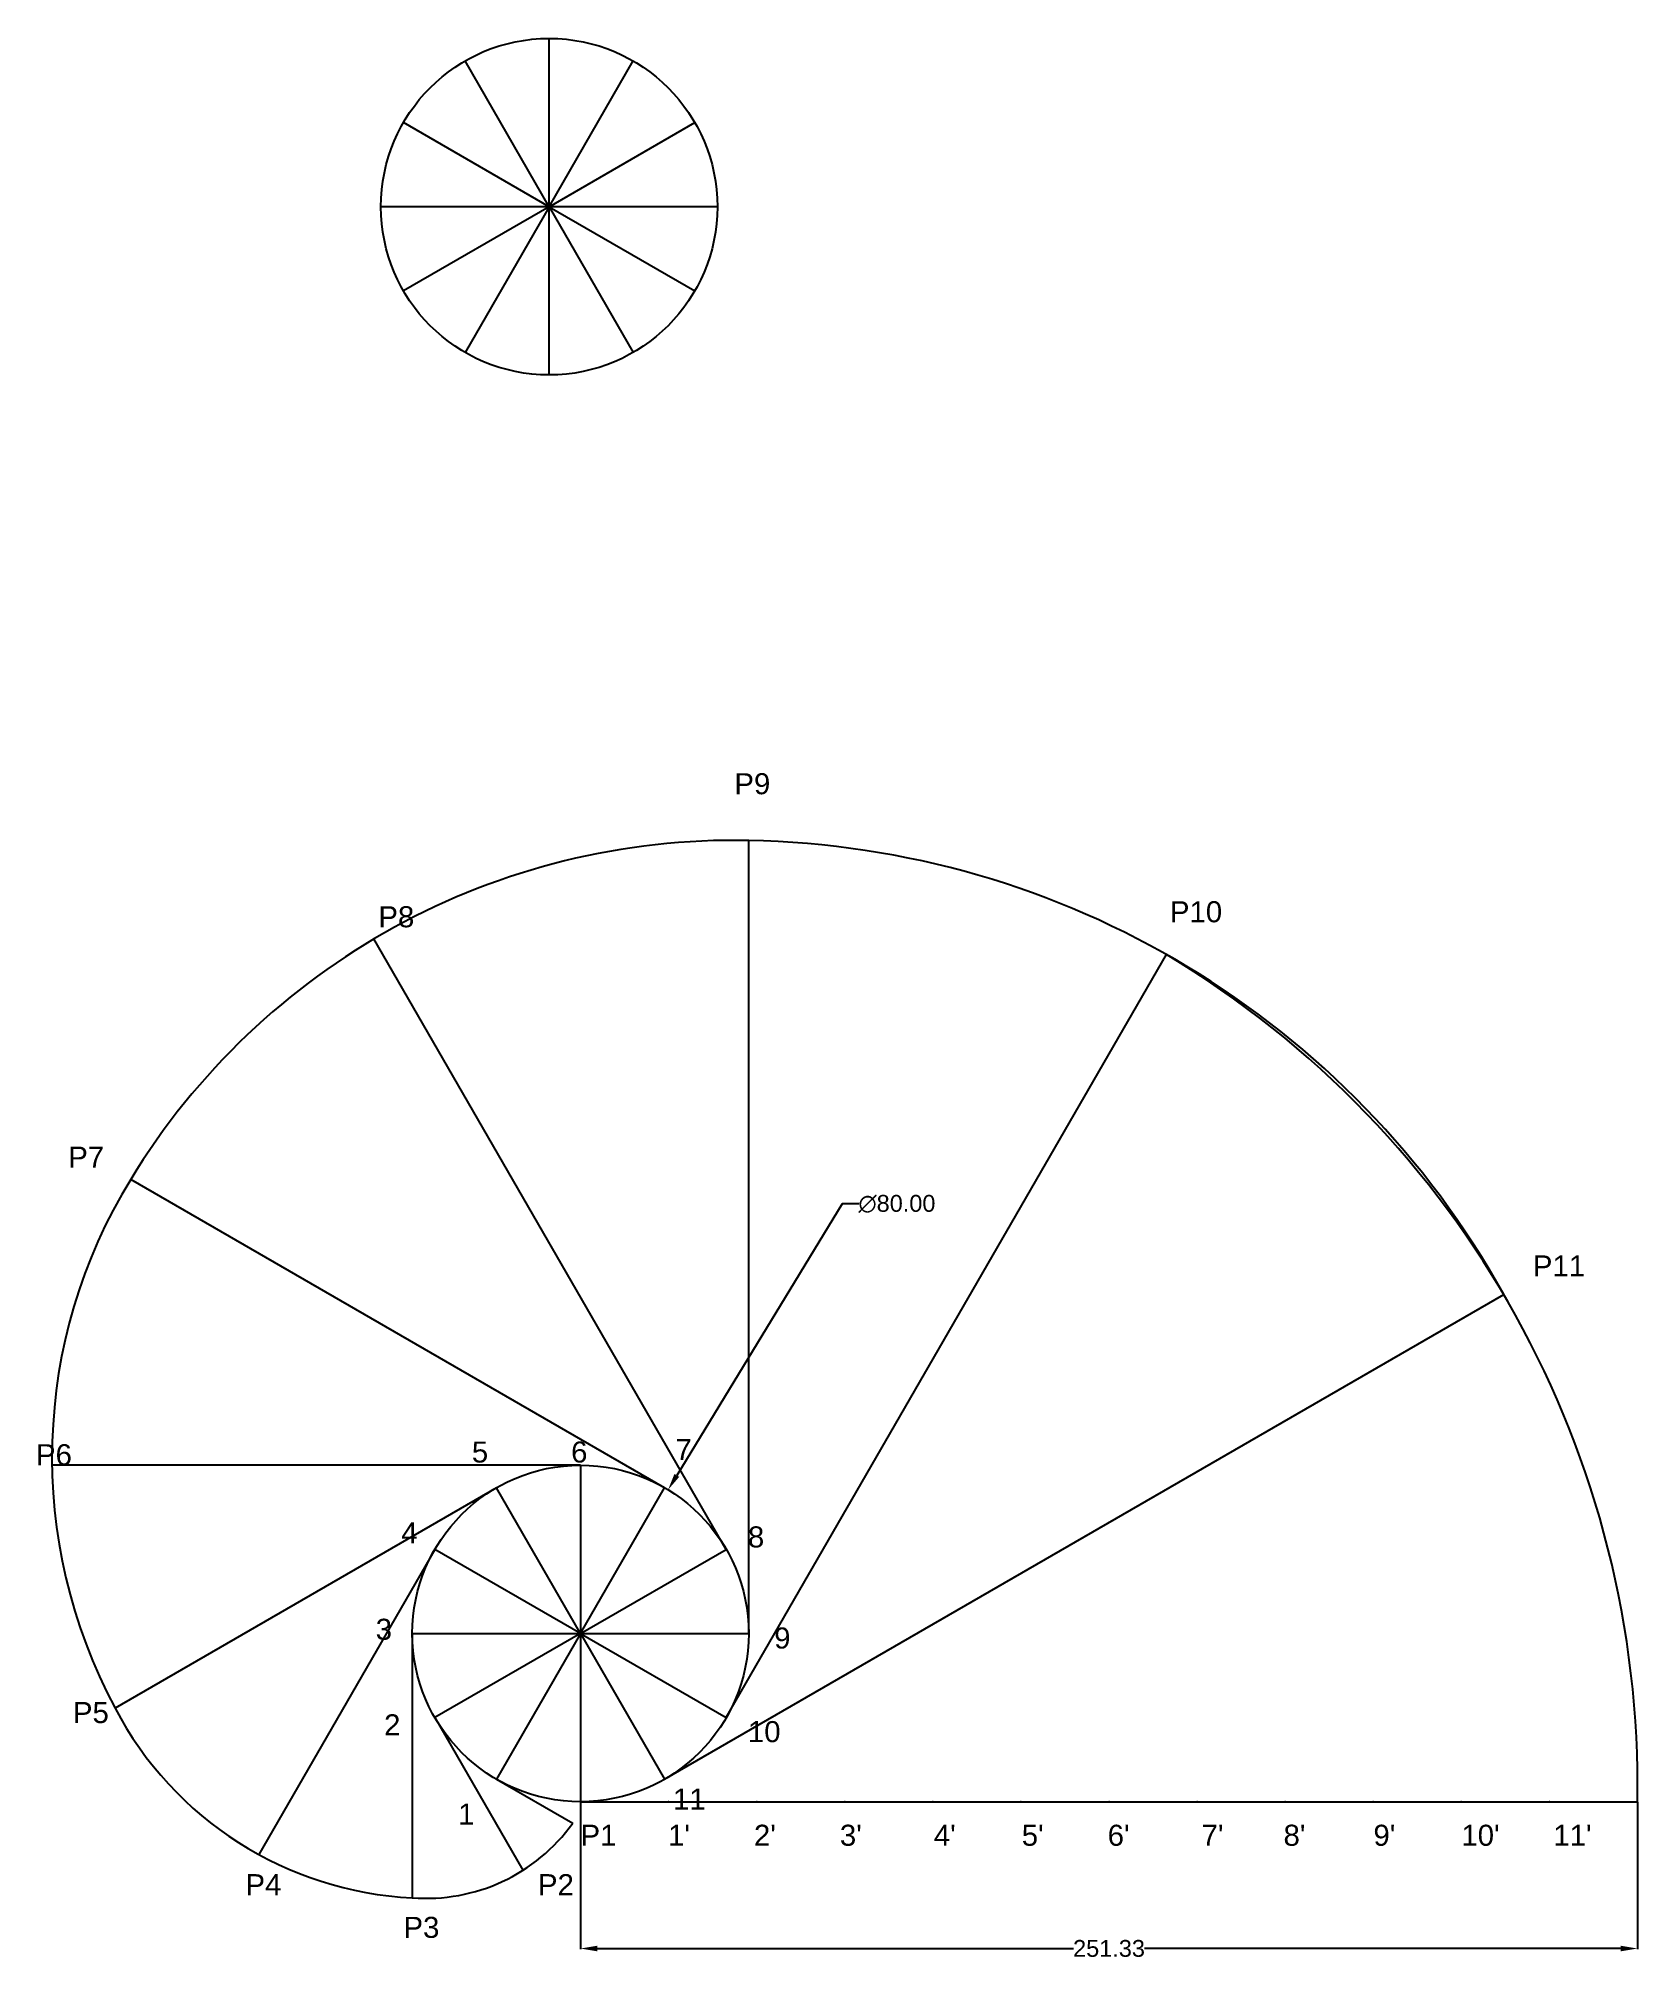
# Model space of a CAD drawing. Header units: millimetres. Extents: x 5 to 385, y -232 to 225.
import ezdxf

# ---------------------------------------------------------------- set-up
doc = ezdxf.new("R2010")
doc.units = ezdxf.units.MM
doc.header["$MEASUREMENT"] = 0
doc.styles.get("Standard").update_dxf_attribs({"font": 'arial.ttf'})
doc.dimstyles.get("Standard").update_dxf_attribs({"dimtxt": 4, "dimasz": 4, "dimexe": 0.18, "dimexo": 0.0625, "dimgap": 0.09, "dimtad": 0, "dimtih": 1, "dimtoh": 1, "dimzin": 0, "dimdsep": 46, "dimtxsty": 'Standard', "dimcen": 0.09, "dimclrd": 2, "dimclre": 3, "dimadec": 0, "dimazin": 0, "dimtfac": 1, "dimtofl": 0, "dimtmove": 0, "dimatfit": 3, "dimfxl": 1, "dimtolj": 1, "dimtzin": 0, "dimarcsym": 0})

# ---------------------------------------------------------------- blocks, each defined once
blk = doc.blocks.new('*D14')
at = {"color": 3, "lineweight": -2, "transparency": 16777216}
for p, q in [((133.44, -194.73), (133.44, -229.74)), ((384.77, -194.73), (384.77, -229.74))]:
    blk.add_line(p, q, dxfattribs=at)
at = {"color": 2, "lineweight": -2, "transparency": 16777216}
for p, q in [((137.44, -229.56), (250.68, -229.56)), ((380.77, -229.56), (267.53, -229.56))]:
    blk.add_line(p, q, dxfattribs=at)
at = {"color": 2, "transparency": 16777216}
for points in [[(137.44, -228.9), (137.44, -230.23), (133.44, -229.56)], [(380.77, -228.9), (380.77, -230.23), (384.77, -229.56)]]:
    blk.add_solid(points, dxfattribs=at)
at = {"layer": 'Defpoints', "color": 0, "transparency": 16777216}
for p in [(133.44, -194.67), (384.77, -194.67), (384.77, -229.56)]:
    blk.add_point(p, dxfattribs=at)
at = {"color": 0, "transparency": 16777216, "insert": (259.11, -229.56), "char_height": 4, "attachment_point": 5}
blk.add_mtext('\\A1;251.33', dxfattribs=at)
blk = doc.blocks.new('*D15')
at = {"color": 2, "lineweight": -2, "transparency": 16777216}
for p, q in [((195.67, -52.55), (156.34, -117.1)), ((199.67, -52.55), (195.67, -52.55))]:
    blk.add_line(p, q, dxfattribs=at)
at = {"color": 3, "lineweight": -2, "transparency": 16777216}
for p, q in [((133.35, -154.67), (133.53, -154.67)), ((133.44, -154.76), (133.44, -154.58))]:
    blk.add_line(p, q, dxfattribs=at)
at = {"color": 2, "transparency": 16777216}
blk.add_solid([(155.77, -116.75), (156.91, -117.44), (154.26, -120.51)], dxfattribs=at)
at = {"layer": 'Defpoints', "color": 0, "transparency": 16777216}
for p in [(154.26, -120.51), (112.63, -188.83)]:
    blk.add_point(p, dxfattribs=at)
at = {"color": 0, "transparency": 16777216, "insert": (208.68, -52.55), "char_height": 4, "attachment_point": 5}
blk.add_mtext('\\A1;∅80.00', dxfattribs=at)

msp = doc.modelspace()

# ---------------------------------------------------------------- linework, layer by layer
for p, q in [((125.974, 144.511), (125.974, 224.511)), ((125.974, 184.511), (105.974, 219.152)), ((125.974, 184.511), (145.974, 219.152)), ((125.974, 184.511), (91.333, 204.511)), ((125.974, 184.511), (160.615, 204.511)), ((165.974, 184.511), (85.974, 184.511)), ((125.974, 184.511), (91.333, 164.511)), ((125.974, 184.511), (105.974, 149.87)), ((125.974, 184.511), (160.615, 164.511)), ((125.974, 184.511), (145.974, 149.87)), ((173.441, -154.669), (173.441, 33.831)), ((168.082, -134.669), (84.307, 10.433)), ((168.082, -174.669), (272.802, 6.711)), ((153.441, -120.028), (26.473, -46.723)), ((153.441, -189.31), (352.965, -74.115)), ((133.441, -114.669), (7.771, -114.669)), ((133.441, -114.669), (133.441, -194.669)), ((113.441, -120.028), (22.751, -172.388)), ((133.441, -154.669), (113.441, -120.028)), ((133.441, -154.669), (153.441, -120.028)), ((98.8, -134.669), (56.91, -207.225)), ((133.441, -154.669), (98.8, -134.669)), ((133.441, -154.669), (168.082, -134.669)), ((93.441, -154.669), (173.441, -154.669)), ((93.441, -154.669), (93.441, -217.499)), ((133.441, -154.669), (98.8, -174.669)), ((133.441, -154.669), (113.441, -189.31)), ((133.441, -154.669), (168.082, -174.669)), ((133.441, -154.669), (153.441, -189.31)), ((98.8, -174.669), (119.745, -210.947)), ((113.441, -189.31), (131.576, -199.78)), ((133.441, -194.669), (384.771, -194.669))]:
    msp.add_line(p, q)
for centre in [(125.974, 184.511), (133.441, -154.669)]:
    msp.add_circle(centre, 40)
for centre, radius, start, end in [((169.848, -133.959), 167.828, 88.77312, 148.68168), ((169.605, -175.804), 209.67, 29.0121, 88.95162), ((154.273, -191.01), 230.527, 359.09049, 59.05828), ((133.712, -112.787), 125.954, 148.36493, 208.24187), ((97.395, -133.362), 84.23, 207.60211, 267.30983), ((96.759, -174.744), 42.883, 265.56241, 324.28086)]:
    msp.add_arc(centre, radius, start, end)
for p in [(154.385, -194.669), (175.33, -194.669), (196.274, -194.669), (217.218, -194.669), (238.162, -194.669), (259.106, -194.669), (280.05, -194.669), (300.995, -194.669), (321.939, -194.669), (342.883, -194.669), (363.827, -194.669)]:
    msp.add_point(p)

# ---------------------------------------------------------------- texts
at = {"attachment_point": 1}
for s, width, insert, char_height in [('p', 0.11692, (125.857, 144.511), 0.2), ('P9', 0.47404, (170.023, 49.836), 5), ('P8', 0.47404, (85.366, 18.212), 5), ('P10', 0.47404, (273.592, 19.403), 5), ('P7', 0.47404, (11.623, -38.926), 5), ('P11', 0.47404, (359.9, -64.794), 5), ('P6', 0.47404, (3.955, -109.669), 5), ('5', 0.47404, (107.6, -109.034), 5), ('6', 0.47404, (131.201, -109.034), 5), ('7', 0.47404, (156.015, -108.441), 5), ('4', 0.47404, (90.805, -128.258), 5), ('8', 0.47404, (173.242, -129.213), 5), ('3', 0.47404, (84.73, -151.171), 5), ('9', 0.47404, (179.48, -153.249), 5), ('P5', 0.47404, (12.735, -170.968), 5), ('2', 0.47404, (86.73, -173.885), 5), ('10', 0.47404, (173.242, -175.504), 5), ('11', 0.47404, (155.421, -191.528), 5), ('1', 0.47404, (104.333, -195.089), 5), ('P1', 0.47404, (133.441, -200.134), 5), ("1'", 0.47404, (154.245, -200.134), 5), ("2'", 0.47404, (174.678, -200.134), 5), ("3'", 0.47404, (195.112, -200.134), 5), ("4'", 0.47404, (217.446, -200.134), 5), ("5'", 0.47404, (238.355, -200.134), 5), ("6'", 0.47404, (258.789, -200.134), 5), ("7'", 0.47404, (281.123, -200.134), 5), ("8'", 0.47404, (300.606, -200.134), 5), ("9'", 0.47404, (321.99, -200.134), 5), ("10'", 0.47404, (342.899, -200.134), 5), ("11'", 0.47404, (364.758, -200.134), 5), ('P4', 0.47404, (53.761, -211.884), 5), ('P2', 0.47404, (123.315, -211.884), 5), ('P3', 0.47404, (91.331, -222.029), 5)]:
    msp.add_mtext_dynamic_manual_height_columns(s, width=width, gutter_width=1, heights=[0], dxfattribs=dict(at, insert=insert, char_height=char_height))

# ---------------------------------------------------------------- dimensions: what is measured, and where the dimension line sits
dim = msp.add_diameter_dim_2p(p1=(112.627, -188.827), p2=(154.256, -120.512), dimstyle='Standard')
dim.commit()
dim.dimension.update_dxf_attribs({"geometry": '*D15', "text_midpoint": (208.678, -52.548), "dimtype": 163})
dim = msp.add_linear_dim(base=(384.771, -229.565), p1=(133.441, -194.669), p2=(384.771, -194.669), dimstyle='Standard')
dim.commit()
dim.dimension.update_dxf_attribs({"geometry": '*D14', "text_midpoint": (259.106, -229.565)})

doc.saveas('drawing.dxf')
